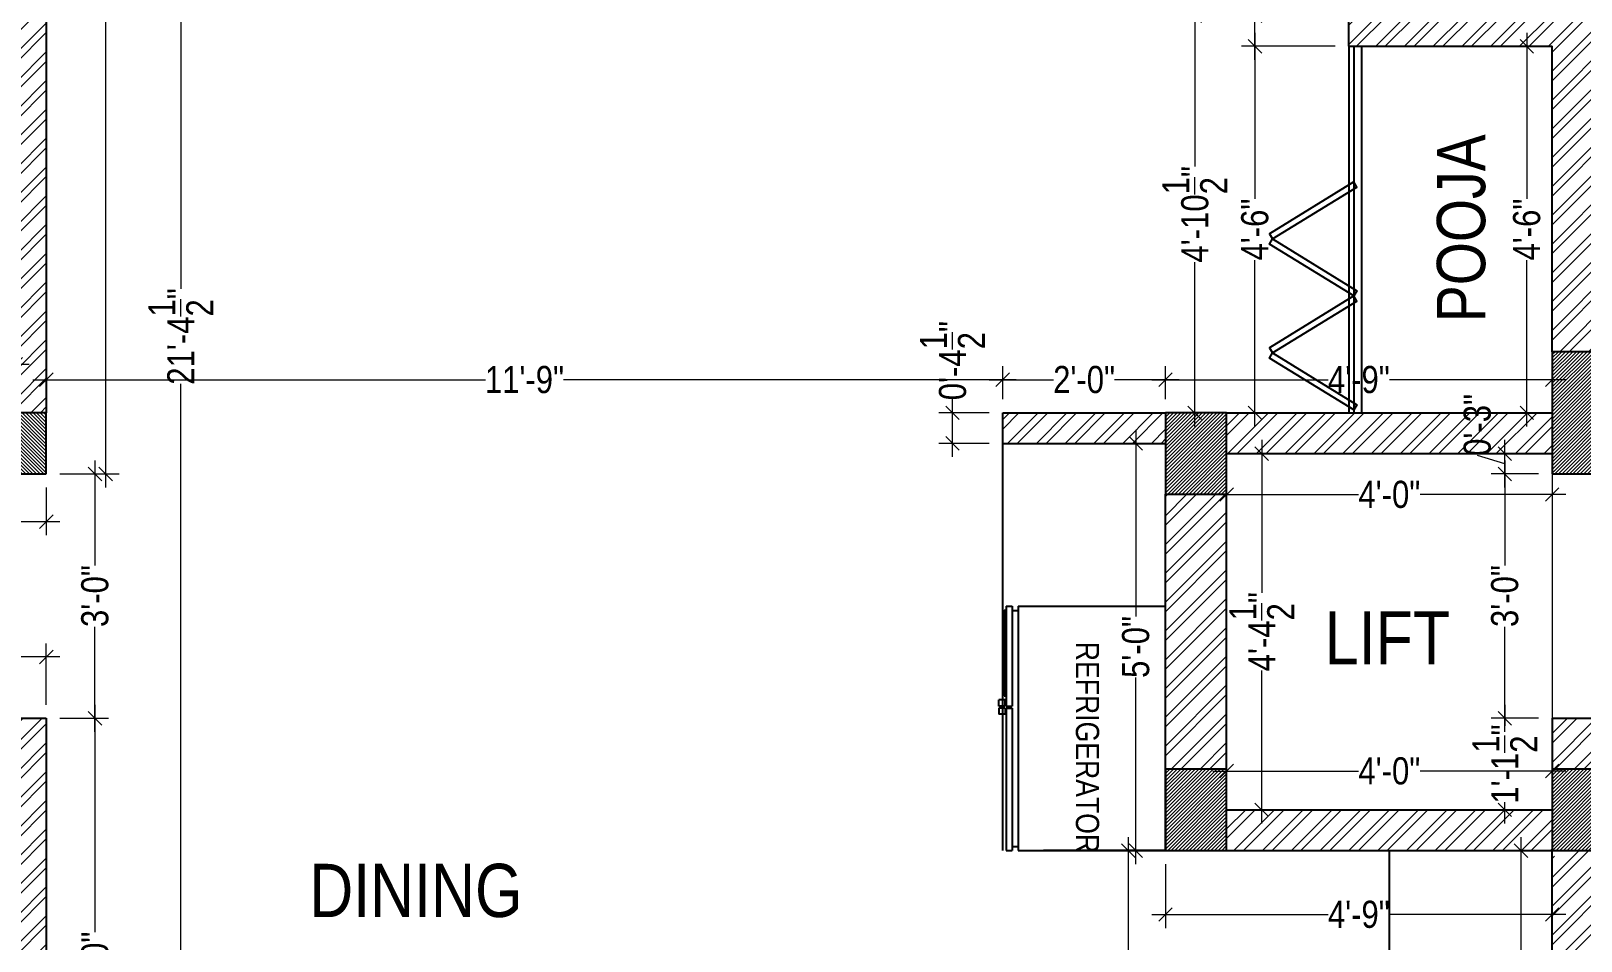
# Model space of a CAD drawing. Header units: millimetres. Extents: x 3067 to 3748, y 1385 to 1863.
# Drawn here: x 3402.3 to 3630.8, y 1561.7 to 1695.8 of the extents above; entities that cross this region are included whole.
import ezdxf

# ---------------------------------------------------------------- set-up
doc = ezdxf.new("R2010")
doc.units = ezdxf.units.MM
for name, color, linetype, lineweight in [('COLUMNS', 3, 'Continuous', 25), ('dimensions', 251, 'Continuous', 13), ('HATCH', 8, 'Continuous', 5), ('P-Furniture', 42, 'Continuous', 0), ('TEXT', 38, 'Continuous', 15), ('WALLS', 7, 'Continuous', 25)]:
    doc.layers.add(name, color=color, linetype=linetype, lineweight=lineweight)
doc.layers.add('doors', color=251, linetype='Continuous')
doc.layers.add('FURNITURE', color=124, linetype='Continuous')
doc.styles.add('Swiss-LT', font='swissc.ttf')
doc.dimstyles.new('INNER', dxfattribs={"dimtxt": 4, "dimasz": 2, "dimexe": 2, "dimexo": 2, "dimgap": 0, "dimtad": 0, "dimzin": 1, "dimdsep": 46, "dimlunit": 4, "dimtxsty": 'Swiss-LT', "dimblk": 'OBLIQUE', "dimcen": 0.125, "dimdle": 2, "dimclrd": 256, "dimclre": 256, "dimclrt": 7, "dimadec": 0, "dimazin": 0, "dimtfac": 1, "dimtofl": 0, "dimtmove": 0, "dimatfit": 3, "dimfxl": 12, "dimfxlon": 1, "dimtolj": 1, "dimtzin": 0, "dimlwd": -1, "dimlwe": -1, "dimarcsym": 0})
pattern_1 = [(45, (-325034.08293, 115213.30426), (-0.26516504294, 0.26516504294), [])]

# ---------------------------------------------------------------- blocks, each defined once
blk = doc.blocks.new('_Oblique')
at = {"color": 0, "linetype": 'ByBlock', "lineweight": -2}
blk.add_line((-0.5, -0.5), (0.5, 0.5), dxfattribs=at)
blk = doc.blocks.new('*D165')
at = {"layer": 'Defpoints', "color": 0, "ltscale": 20, "transparency": 16777216}
for p in [(3578.57, 1633.52), (3626.57, 1633.52), (3578.57, 1627.48)]:
    blk.add_point(p, dxfattribs=at)
at = {"layer": 'dimensions', "ltscale": 20, "transparency": 16777216}
for p, q in [((3578.57, 1631.52), (3578.57, 1625.48)), ((3626.57, 1631.52), (3626.57, 1625.48)), ((3576.57, 1627.48), (3598.04, 1627.48)), ((3628.57, 1627.48), (3607.11, 1627.48))]:
    blk.add_line(p, q, dxfattribs=at)
at = {"layer": 'dimensions', "ltscale": 20, "transparency": 16777216, "xscale": 2, "yscale": 2, "zscale": 2, "rotation": 180}
blk.add_blockref('_Oblique', (3578.57, 1627.48), dxfattribs=at)
at = {"layer": 'dimensions', "ltscale": 20, "transparency": 16777216, "xscale": 2, "yscale": 2, "zscale": 2}
blk.add_blockref('_Oblique', (3626.57, 1627.48), dxfattribs=at)
at = {"layer": 'dimensions', "color": 7, "ltscale": 20, "transparency": 16777216, "insert": (3602.57, 1627.48), "char_height": 4, "attachment_point": 5, "style": 'Swiss-LT'}
blk.add_mtext('\\A1;4\'-0"', dxfattribs=at)
blk = doc.blocks.new('*D166')
at = {"layer": 'Defpoints', "color": 0, "ltscale": 20, "transparency": 16777216}
for p in [(3581.8, 1633.52), (3578.57, 1581.02), (3583.76, 1581.02)]:
    blk.add_point(p, dxfattribs=at)
at = {"layer": 'dimensions', "ltscale": 20, "transparency": 16777216}
for p, q in [((3583.76, 1635.52), (3583.76, 1613)), ((3583.76, 1633.52), (3585.76, 1633.52)), ((3583.76, 1579.02), (3583.76, 1601.55)), ((3580.57, 1581.02), (3585.76, 1581.02))]:
    blk.add_line(p, q, dxfattribs=at)
at = {"layer": 'dimensions', "ltscale": 20, "transparency": 16777216, "xscale": 2, "yscale": 2, "zscale": 2}
for p, rotation in [((3583.76, 1633.52), 90), ((3583.76, 1581.02), 270)]:
    blk.add_blockref('_Oblique', p, dxfattribs=dict(at, rotation=rotation))
at = {"layer": 'dimensions', "color": 7, "ltscale": 20, "transparency": 16777216, "insert": (3583.76, 1607.27), "char_height": 4, "attachment_point": 5, "rotation": 90, "style": 'Swiss-LT'}
blk.add_mtext('\\A1;4\'-4{\\H1x;\\S1/2;}"', dxfattribs=at)
blk = doc.blocks.new('*D167')
at = {"layer": 'Defpoints', "color": 0, "ltscale": 20, "transparency": 16777216}
for p in [(3578.57, 1586.74), (3578.57, 1581.02), (3626.57, 1581.02)]:
    blk.add_point(p, dxfattribs=at)
at = {"layer": 'dimensions', "ltscale": 20, "transparency": 16777216}
for p, q in [((3578.57, 1583.02), (3578.57, 1588.74)), ((3626.57, 1583.02), (3626.57, 1588.74)), ((3576.57, 1586.74), (3598.04, 1586.74)), ((3628.57, 1586.74), (3607.11, 1586.74))]:
    blk.add_line(p, q, dxfattribs=at)
at = {"layer": 'dimensions', "ltscale": 20, "transparency": 16777216, "xscale": 2, "yscale": 2, "zscale": 2, "rotation": 180}
blk.add_blockref('_Oblique', (3578.57, 1586.74), dxfattribs=at)
at = {"layer": 'dimensions', "ltscale": 20, "transparency": 16777216, "xscale": 2, "yscale": 2, "zscale": 2}
blk.add_blockref('_Oblique', (3626.57, 1586.74), dxfattribs=at)
at = {"layer": 'dimensions', "color": 7, "ltscale": 20, "transparency": 16777216, "insert": (3602.57, 1586.74), "char_height": 4, "attachment_point": 5, "style": 'Swiss-LT'}
blk.add_mtext('\\A1;4\'-0"', dxfattribs=at)
blk = doc.blocks.new('*D168')
at = {"layer": 'Defpoints', "color": 0, "ltscale": 20, "transparency": 16777216}
for p in [(3619.59, 1594.52), (3626.57, 1594.52), (3620.82, 1581.02)]:
    blk.add_point(p, dxfattribs=at)
at = {"layer": 'dimensions', "ltscale": 20, "transparency": 16777216}
for p, q in [((3619.59, 1596.52), (3619.59, 1593.38)), ((3624.57, 1594.52), (3617.59, 1594.52)), ((3619.59, 1579.02), (3619.59, 1582.17)), ((3619.59, 1581.02), (3617.59, 1581.02))]:
    blk.add_line(p, q, dxfattribs=at)
at = {"layer": 'dimensions', "ltscale": 20, "transparency": 16777216, "xscale": 2, "yscale": 2, "zscale": 2}
for p, rotation in [((3619.59, 1594.52), 90), ((3619.59, 1581.02), 270)]:
    blk.add_blockref('_Oblique', p, dxfattribs=dict(at, rotation=rotation))
at = {"layer": 'dimensions', "color": 7, "ltscale": 20, "transparency": 16777216, "insert": (3619.59, 1587.77), "char_height": 4, "attachment_point": 5, "rotation": 90, "style": 'Swiss-LT'}
blk.add_mtext('\\A1;1\'-1{\\H1x;\\S1/2;}"', dxfattribs=at)
blk = doc.blocks.new('*D169')
at = {"layer": 'Defpoints', "color": 0, "ltscale": 20, "transparency": 16777216}
for p in [(3619.59, 1630.52), (3626.57, 1630.52), (3626.57, 1594.52)]:
    blk.add_point(p, dxfattribs=at)
at = {"layer": 'dimensions', "ltscale": 20, "transparency": 16777216}
for p, q in [((3619.59, 1632.52), (3619.59, 1617.04)), ((3624.57, 1630.52), (3617.59, 1630.52)), ((3619.59, 1592.52), (3619.59, 1608.01)), ((3624.57, 1594.52), (3617.59, 1594.52))]:
    blk.add_line(p, q, dxfattribs=at)
at = {"layer": 'dimensions', "ltscale": 20, "transparency": 16777216, "xscale": 2, "yscale": 2, "zscale": 2}
for p, rotation in [((3619.59, 1630.52), 90), ((3619.59, 1594.52), 270)]:
    blk.add_blockref('_Oblique', p, dxfattribs=dict(at, rotation=rotation))
at = {"layer": 'dimensions', "color": 7, "ltscale": 20, "transparency": 16777216, "insert": (3619.59, 1612.52), "char_height": 4, "attachment_point": 5, "rotation": 90, "style": 'Swiss-LT'}
blk.add_mtext('\\A1;3\'-0"', dxfattribs=at)
blk = doc.blocks.new('*D170')
at = {"layer": 'Defpoints', "color": 0, "ltscale": 20, "transparency": 16777216}
for p in [(3619.59, 1633.52), (3626.57, 1633.52), (3626.57, 1630.52)]:
    blk.add_point(p, dxfattribs=at)
at = {"layer": 'dimensions', "ltscale": 20, "transparency": 16777216}
for p, q in [((3619.59, 1628.52), (3619.59, 1635.52)), ((3619.59, 1632.02), (3615.54, 1633.24)), ((3624.57, 1633.52), (3617.59, 1633.52)), ((3624.57, 1630.52), (3617.59, 1630.52))]:
    blk.add_line(p, q, dxfattribs=at)
at = {"layer": 'dimensions', "ltscale": 20, "transparency": 16777216, "xscale": 2, "yscale": 2, "zscale": 2}
for p, rotation in [((3619.59, 1633.52), 90), ((3619.59, 1630.52), 270)]:
    blk.add_blockref('_Oblique', p, dxfattribs=dict(at, rotation=rotation))
at = {"layer": 'dimensions', "color": 7, "ltscale": 20, "transparency": 16777216, "insert": (3615.54, 1637.74), "char_height": 4, "attachment_point": 5, "rotation": 90, "style": 'Swiss-LT'}
blk.add_mtext('\\A1;0\'-3"', dxfattribs=at)
blk = doc.blocks.new('*D172')
at = {"layer": 'Defpoints', "color": 0, "ltscale": 20, "transparency": 16777216}
for p in [(3626.57, 1693.52), (3622.83, 1639.52), (3626.57, 1639.52)]:
    blk.add_point(p, dxfattribs=at)
at = {"layer": 'dimensions', "ltscale": 20, "transparency": 16777216}
for p, q in [((3622.83, 1695.52), (3622.83, 1671.06)), ((3624.57, 1693.52), (3620.83, 1693.52)), ((3622.83, 1637.52), (3622.83, 1661.99)), ((3624.57, 1639.52), (3620.83, 1639.52))]:
    blk.add_line(p, q, dxfattribs=at)
at = {"layer": 'dimensions', "ltscale": 20, "transparency": 16777216, "xscale": 2, "yscale": 2, "zscale": 2}
for p, rotation in [((3622.83, 1693.52), 90), ((3622.83, 1639.52), 270)]:
    blk.add_blockref('_Oblique', p, dxfattribs=dict(at, rotation=rotation))
at = {"layer": 'dimensions', "color": 7, "ltscale": 20, "transparency": 16777216, "insert": (3622.83, 1666.52), "char_height": 4, "attachment_point": 5, "rotation": 90, "style": 'Swiss-LT'}
blk.add_mtext('\\A1;4\'-6"', dxfattribs=at)
blk = doc.blocks.new('*D173')
at = {"layer": 'Defpoints', "color": 0, "ltscale": 20, "transparency": 16777216}
for p in [(3582.75, 1698.02), (3596.57, 1698.02), (3596.57, 1693.52)]:
    blk.add_point(p, dxfattribs=at)
at = {"layer": 'dimensions', "ltscale": 20, "transparency": 16777216}
for p, q in [((3582.75, 1698.02), (3582.75, 1700.02)), ((3594.57, 1698.02), (3580.75, 1698.02)), ((3582.75, 1691.52), (3582.75, 1698.02)), ((3594.57, 1693.52), (3580.75, 1693.52))]:
    blk.add_line(p, q, dxfattribs=at)
at = {"layer": 'dimensions', "ltscale": 20, "transparency": 16777216, "xscale": 2, "yscale": 2, "zscale": 2}
for p, rotation in [((3582.75, 1698.02), 90), ((3582.75, 1693.52), 270)]:
    blk.add_blockref('_Oblique', p, dxfattribs=dict(at, rotation=rotation))
at = {"layer": 'dimensions', "color": 7, "ltscale": 20, "transparency": 16777216, "insert": (3582.75, 1705.71), "char_height": 4, "attachment_point": 5, "rotation": 90, "style": 'Swiss-LT'}
blk.add_mtext('\\A1;0\'-4{\\H1x;\\S1/2;}"', dxfattribs=at)
blk = doc.blocks.new('*D174')
at = {"layer": 'Defpoints', "color": 0, "ltscale": 20, "transparency": 16777216}
for p in [(3596.57, 1693.52), (3582.75, 1639.52), (3590.27, 1639.52)]:
    blk.add_point(p, dxfattribs=at)
at = {"layer": 'dimensions', "ltscale": 20, "transparency": 16777216}
for p, q in [((3582.75, 1695.52), (3582.75, 1671.06)), ((3594.57, 1693.52), (3580.75, 1693.52)), ((3582.75, 1637.52), (3582.75, 1661.99)), ((3588.27, 1639.52), (3580.75, 1639.52))]:
    blk.add_line(p, q, dxfattribs=at)
at = {"layer": 'dimensions', "ltscale": 20, "transparency": 16777216, "xscale": 2, "yscale": 2, "zscale": 2}
for p, rotation in [((3582.75, 1693.52), 90), ((3582.75, 1639.52), 270)]:
    blk.add_blockref('_Oblique', p, dxfattribs=dict(at, rotation=rotation))
at = {"layer": 'dimensions', "color": 7, "ltscale": 20, "transparency": 16777216, "insert": (3582.75, 1666.52), "char_height": 4, "attachment_point": 5, "rotation": 90, "style": 'Swiss-LT'}
blk.add_mtext('\\A1;4\'-6"', dxfattribs=at)
blk = doc.blocks.new('*D181')
at = {"layer": 'Defpoints', "color": 0, "ltscale": 20, "transparency": 16777216}
for p in [(3404.57, 1779.02), (3413.34, 1779.02), (3404.57, 1630.52)]:
    blk.add_point(p, dxfattribs=at)
at = {"layer": 'dimensions', "ltscale": 20, "transparency": 16777216}
for p, q in [((3413.34, 1781.02), (3413.34, 1711.71)), ((3406.57, 1779.02), (3415.34, 1779.02)), ((3413.34, 1628.52), (3413.34, 1697.84)), ((3406.57, 1630.52), (3415.34, 1630.52))]:
    blk.add_line(p, q, dxfattribs=at)
at = {"layer": 'dimensions', "ltscale": 20, "transparency": 16777216, "xscale": 2, "yscale": 2, "zscale": 2}
for p, rotation in [((3413.34, 1779.02), 90), ((3413.34, 1630.52), 270)]:
    blk.add_blockref('_Oblique', p, dxfattribs=dict(at, rotation=rotation))
at = {"layer": 'dimensions', "color": 7, "ltscale": 20, "transparency": 16777216, "insert": (3413.34, 1704.77), "char_height": 4, "attachment_point": 5, "rotation": 90, "style": 'Swiss-LT'}
blk.add_mtext('\\A1;12\'-4{\\H1x;\\S1/2;}"', dxfattribs=at)
blk = doc.blocks.new('*D182')
at = {"layer": 'Defpoints', "color": 0, "ltscale": 20, "transparency": 16777216}
for p in [(3382.17, 1630.52), (3404.57, 1630.52), (3382.17, 1623.47)]:
    blk.add_point(p, dxfattribs=at)
at = {"layer": 'dimensions', "ltscale": 20, "transparency": 16777216}
for p, q in [((3382.17, 1628.52), (3382.17, 1621.47)), ((3404.57, 1628.52), (3404.57, 1621.47)), ((3380.17, 1623.47), (3386.44, 1623.47)), ((3406.57, 1623.47), (3400.31, 1623.47))]:
    blk.add_line(p, q, dxfattribs=at)
at = {"layer": 'dimensions', "ltscale": 20, "transparency": 16777216, "xscale": 2, "yscale": 2, "zscale": 2, "rotation": 180}
blk.add_blockref('_Oblique', (3382.17, 1623.47), dxfattribs=at)
at = {"layer": 'dimensions', "ltscale": 20, "transparency": 16777216, "xscale": 2, "yscale": 2, "zscale": 2}
blk.add_blockref('_Oblique', (3404.57, 1623.47), dxfattribs=at)
at = {"layer": 'dimensions', "color": 7, "ltscale": 20, "transparency": 16777216, "insert": (3393.37, 1623.47), "char_height": 4, "attachment_point": 5, "style": 'Swiss-LT'}
blk.add_mtext('\\A1;1\'-10{\\H1x;\\S1/2;}"', dxfattribs=at)
blk = doc.blocks.new('*D186')
at = {"layer": 'Defpoints', "color": 0, "ltscale": 20, "transparency": 16777216}
for p in [(3404.57, 1603.55), (3322.07, 1594.52), (3404.57, 1594.52)]:
    blk.add_point(p, dxfattribs=at)
at = {"layer": 'dimensions', "ltscale": 20, "transparency": 16777216}
for p, q in [((3322.07, 1596.52), (3322.07, 1605.55)), ((3404.57, 1596.52), (3404.57, 1605.55)), ((3320.07, 1603.55), (3356.31, 1603.55)), ((3406.57, 1603.55), (3370.33, 1603.55))]:
    blk.add_line(p, q, dxfattribs=at)
at = {"layer": 'dimensions', "ltscale": 20, "transparency": 16777216, "xscale": 2, "yscale": 2, "zscale": 2, "rotation": 180}
blk.add_blockref('_Oblique', (3322.07, 1603.55), dxfattribs=at)
at = {"layer": 'dimensions', "ltscale": 20, "transparency": 16777216, "xscale": 2, "yscale": 2, "zscale": 2}
blk.add_blockref('_Oblique', (3404.57, 1603.55), dxfattribs=at)
at = {"layer": 'dimensions', "color": 7, "ltscale": 20, "transparency": 16777216, "insert": (3363.32, 1603.55), "char_height": 4, "attachment_point": 5, "style": 'Swiss-LT'}
blk.add_mtext('\\A1;6\'-10{\\H1x;\\S1/2;}"', dxfattribs=at)
blk = doc.blocks.new('*D189')
at = {"layer": 'Defpoints', "color": 0, "ltscale": 20, "transparency": 16777216}
for p in [(3404.57, 1594.52), (3404.57, 1522.52), (3411.75, 1522.52)]:
    blk.add_point(p, dxfattribs=at)
at = {"layer": 'dimensions', "ltscale": 20, "transparency": 16777216}
for p, q in [((3411.75, 1596.52), (3411.75, 1563.02)), ((3406.57, 1594.52), (3413.75, 1594.52)), ((3411.75, 1520.52), (3411.75, 1554.03)), ((3406.57, 1522.52), (3413.75, 1522.52))]:
    blk.add_line(p, q, dxfattribs=at)
at = {"layer": 'dimensions', "ltscale": 20, "transparency": 16777216, "xscale": 2, "yscale": 2, "zscale": 2}
for p, rotation in [((3411.75, 1594.52), 90), ((3411.75, 1522.52), 270)]:
    blk.add_blockref('_Oblique', p, dxfattribs=dict(at, rotation=rotation))
at = {"layer": 'dimensions', "color": 7, "ltscale": 20, "transparency": 16777216, "insert": (3411.75, 1558.52), "char_height": 4, "attachment_point": 5, "rotation": 90, "style": 'Swiss-LT'}
blk.add_mtext('\\A1;6\'-0"', dxfattribs=at)
blk = doc.blocks.new('*D190')
at = {"layer": 'Defpoints', "color": 0, "ltscale": 20, "transparency": 16777216}
for p in [(3404.57, 1630.52), (3411.75, 1630.52), (3404.57, 1594.52)]:
    blk.add_point(p, dxfattribs=at)
at = {"layer": 'dimensions', "ltscale": 20, "transparency": 16777216}
for p, q in [((3411.75, 1632.52), (3411.75, 1617.04)), ((3406.57, 1630.52), (3413.75, 1630.52)), ((3411.75, 1592.52), (3411.75, 1608.01)), ((3406.57, 1594.52), (3413.75, 1594.52))]:
    blk.add_line(p, q, dxfattribs=at)
at = {"layer": 'dimensions', "ltscale": 20, "transparency": 16777216, "xscale": 2, "yscale": 2, "zscale": 2}
for p, rotation in [((3411.75, 1630.52), 90), ((3411.75, 1594.52), 270)]:
    blk.add_blockref('_Oblique', p, dxfattribs=dict(at, rotation=rotation))
at = {"layer": 'dimensions', "color": 7, "ltscale": 20, "transparency": 16777216, "insert": (3411.75, 1612.52), "char_height": 4, "attachment_point": 5, "rotation": 90, "style": 'Swiss-LT'}
blk.add_mtext('\\A1;3\'-0"', dxfattribs=at)
blk = doc.blocks.new('*D239')
at = {"layer": 'Defpoints', "color": 0, "ltscale": 20, "transparency": 16777216}
for p in [(3386.57, 1646.66), (3386.57, 1639.52), (3400.07, 1639.52)]:
    blk.add_point(p, dxfattribs=at)
at = {"layer": 'dimensions', "ltscale": 20, "transparency": 16777216}
for p, q in [((3386.57, 1641.52), (3386.57, 1648.66)), ((3400.07, 1641.52), (3400.07, 1648.66)), ((3384.57, 1646.66), (3387.71, 1646.66)), ((3402.07, 1646.66), (3398.93, 1646.66))]:
    blk.add_line(p, q, dxfattribs=at)
at = {"layer": 'dimensions', "ltscale": 20, "transparency": 16777216, "xscale": 2, "yscale": 2, "zscale": 2, "rotation": 180}
blk.add_blockref('_Oblique', (3386.57, 1646.66), dxfattribs=at)
at = {"layer": 'dimensions', "ltscale": 20, "transparency": 16777216, "xscale": 2, "yscale": 2, "zscale": 2}
blk.add_blockref('_Oblique', (3400.07, 1646.66), dxfattribs=at)
at = {"layer": 'dimensions', "color": 7, "ltscale": 20, "transparency": 16777216, "insert": (3393.32, 1646.66), "char_height": 4, "attachment_point": 5, "style": 'Swiss-LT'}
blk.add_mtext('\\A1;1\'-1{\\H1x;\\S1/2;}"', dxfattribs=at)
blk = doc.blocks.new('*D256')
at = {"layer": 'Defpoints', "color": 0, "ltscale": 20, "transparency": 16777216}
for p in [(3409.07, 1779.02), (3424.41, 1779.02), (3414.91, 1522.52)]:
    blk.add_point(p, dxfattribs=at)
at = {"layer": 'dimensions', "ltscale": 20, "transparency": 16777216}
for p, q in [((3424.41, 1781.02), (3424.41, 1657.78)), ((3412.41, 1779.02), (3426.41, 1779.02)), ((3424.41, 1520.52), (3424.41, 1643.77)), ((3416.91, 1522.52), (3426.41, 1522.52))]:
    blk.add_line(p, q, dxfattribs=at)
at = {"layer": 'dimensions', "ltscale": 20, "transparency": 16777216, "xscale": 2, "yscale": 2, "zscale": 2}
for p, rotation in [((3424.41, 1779.02), 90), ((3424.41, 1522.52), 270)]:
    blk.add_blockref('_Oblique', p, dxfattribs=dict(at, rotation=rotation))
at = {"layer": 'dimensions', "color": 7, "ltscale": 20, "transparency": 16777216, "insert": (3424.41, 1650.77), "char_height": 4, "attachment_point": 5, "rotation": 90, "style": 'Swiss-LT'}
blk.add_mtext('\\A1;21\'-4{\\H1x;\\S1/2;}"', dxfattribs=at)
blk = doc.blocks.new('*D257')
at = {"layer": 'Defpoints', "color": 0, "ltscale": 20, "transparency": 16777216}
for p in [(3545.57, 1644.4), (3545.57, 1639.52), (3569.57, 1639.52)]:
    blk.add_point(p, dxfattribs=at)
at = {"layer": 'dimensions', "ltscale": 20, "transparency": 16777216}
for p, q in [((3545.57, 1641.52), (3545.57, 1646.4)), ((3569.57, 1641.52), (3569.57, 1646.4)), ((3543.57, 1644.4), (3553.08, 1644.4)), ((3571.57, 1644.4), (3562.07, 1644.4))]:
    blk.add_line(p, q, dxfattribs=at)
at = {"layer": 'dimensions', "ltscale": 20, "transparency": 16777216, "xscale": 2, "yscale": 2, "zscale": 2, "rotation": 180}
blk.add_blockref('_Oblique', (3545.57, 1644.4), dxfattribs=at)
at = {"layer": 'dimensions', "ltscale": 20, "transparency": 16777216, "xscale": 2, "yscale": 2, "zscale": 2}
blk.add_blockref('_Oblique', (3569.57, 1644.4), dxfattribs=at)
at = {"layer": 'dimensions', "color": 7, "ltscale": 20, "transparency": 16777216, "insert": (3557.57, 1644.4), "char_height": 4, "attachment_point": 5, "style": 'Swiss-LT'}
blk.add_mtext('\\A1;2\'-0"', dxfattribs=at)
blk = doc.blocks.new('*D258')
at = {"layer": 'Defpoints', "color": 0, "ltscale": 20, "transparency": 16777216}
for p in [(3626.57, 1644.4), (3569.57, 1639.52), (3626.57, 1639.52)]:
    blk.add_point(p, dxfattribs=at)
at = {"layer": 'dimensions', "ltscale": 20, "transparency": 16777216}
for p, q in [((3569.57, 1641.52), (3569.57, 1646.4)), ((3626.57, 1641.52), (3626.57, 1646.4)), ((3567.57, 1644.4), (3593.54, 1644.4)), ((3628.57, 1644.4), (3602.61, 1644.4))]:
    blk.add_line(p, q, dxfattribs=at)
at = {"layer": 'dimensions', "ltscale": 20, "transparency": 16777216, "xscale": 2, "yscale": 2, "zscale": 2, "rotation": 180}
blk.add_blockref('_Oblique', (3569.57, 1644.4), dxfattribs=at)
at = {"layer": 'dimensions', "ltscale": 20, "transparency": 16777216, "xscale": 2, "yscale": 2, "zscale": 2}
blk.add_blockref('_Oblique', (3626.57, 1644.4), dxfattribs=at)
at = {"layer": 'dimensions', "color": 7, "ltscale": 20, "transparency": 16777216, "insert": (3598.07, 1644.4), "char_height": 4, "attachment_point": 5, "style": 'Swiss-LT'}
blk.add_mtext('\\A1;4\'-9"', dxfattribs=at)
blk = doc.blocks.new('*D259')
at = {"layer": 'Defpoints', "color": 0, "ltscale": 20, "transparency": 16777216}
for p in [(3404.57, 1644.4), (3545.57, 1639.52), (3404.57, 1635.02)]:
    blk.add_point(p, dxfattribs=at)
at = {"layer": 'dimensions', "ltscale": 20, "transparency": 16777216}
for p, q in [((3404.57, 1637.02), (3404.57, 1646.4)), ((3545.57, 1641.52), (3545.57, 1646.4)), ((3402.57, 1644.4), (3469.33, 1644.4)), ((3547.57, 1644.4), (3480.82, 1644.4))]:
    blk.add_line(p, q, dxfattribs=at)
at = {"layer": 'dimensions', "ltscale": 20, "transparency": 16777216, "xscale": 2, "yscale": 2, "zscale": 2, "rotation": 180}
blk.add_blockref('_Oblique', (3404.57, 1644.4), dxfattribs=at)
at = {"layer": 'dimensions', "ltscale": 20, "transparency": 16777216, "xscale": 2, "yscale": 2, "zscale": 2}
blk.add_blockref('_Oblique', (3545.57, 1644.4), dxfattribs=at)
at = {"layer": 'dimensions', "color": 7, "ltscale": 20, "transparency": 16777216, "insert": (3475.07, 1644.4), "char_height": 4, "attachment_point": 5, "style": 'Swiss-LT'}
blk.add_mtext('\\A1;11\'-9"', dxfattribs=at)
blk = doc.blocks.new('*D261')
at = {"layer": 'Defpoints', "color": 0, "ltscale": 20, "transparency": 16777216}
for p in [(3621.97, 1575.02), (3626.57, 1575.02), (3626.57, 1479.02)]:
    blk.add_point(p, dxfattribs=at)
at = {"layer": 'dimensions', "ltscale": 20, "transparency": 16777216}
for p, q in [((3621.97, 1577.02), (3621.97, 1531.52)), ((3624.57, 1575.02), (3619.97, 1575.02)), ((3621.97, 1477.02), (3621.97, 1522.53)), ((3624.57, 1479.02), (3619.97, 1479.02))]:
    blk.add_line(p, q, dxfattribs=at)
at = {"layer": 'dimensions', "ltscale": 20, "transparency": 16777216, "xscale": 2, "yscale": 2, "zscale": 2}
for p, rotation in [((3621.97, 1575.02), 90), ((3621.97, 1479.02), 270)]:
    blk.add_blockref('_Oblique', p, dxfattribs=dict(at, rotation=rotation))
at = {"layer": 'dimensions', "color": 7, "ltscale": 20, "transparency": 16777216, "insert": (3621.97, 1527.02), "char_height": 4, "attachment_point": 5, "rotation": 90, "style": 'Swiss-LT'}
blk.add_mtext('\\A1;8\'-0"', dxfattribs=at)
blk = doc.blocks.new('*D262')
at = {"layer": 'Defpoints', "color": 0, "ltscale": 20, "transparency": 16777216}
for p in [(3569.57, 1575.02), (3626.57, 1570.36), (3569.57, 1565.61)]:
    blk.add_point(p, dxfattribs=at)
at = {"layer": 'dimensions', "ltscale": 20, "transparency": 16777216}
for p, q in [((3569.57, 1573.02), (3569.57, 1563.61)), ((3626.57, 1568.36), (3626.57, 1563.61)), ((3567.57, 1565.61), (3593.54, 1565.61)), ((3628.57, 1565.61), (3602.61, 1565.61))]:
    blk.add_line(p, q, dxfattribs=at)
at = {"layer": 'dimensions', "ltscale": 20, "transparency": 16777216, "xscale": 2, "yscale": 2, "zscale": 2, "rotation": 180}
blk.add_blockref('_Oblique', (3569.57, 1565.61), dxfattribs=at)
at = {"layer": 'dimensions', "ltscale": 20, "transparency": 16777216, "xscale": 2, "yscale": 2, "zscale": 2}
blk.add_blockref('_Oblique', (3626.57, 1565.61), dxfattribs=at)
at = {"layer": 'dimensions', "color": 7, "ltscale": 20, "transparency": 16777216, "insert": (3598.07, 1565.61), "char_height": 4, "attachment_point": 5, "style": 'Swiss-LT'}
blk.add_mtext('\\A1;4\'-9"', dxfattribs=at)
blk = doc.blocks.new('*D264')
at = {"layer": 'Defpoints', "color": 0, "ltscale": 20, "transparency": 16777216}
for p in [(3573.88, 1698.02), (3596.57, 1698.02), (3593.79, 1639.52)]:
    blk.add_point(p, dxfattribs=at)
at = {"layer": 'dimensions', "ltscale": 20, "transparency": 16777216}
for p, q in [((3573.88, 1700.02), (3573.88, 1675.83)), ((3585.88, 1698.02), (3571.88, 1698.02)), ((3573.88, 1637.52), (3573.88, 1661.72)), ((3585.88, 1639.52), (3571.88, 1639.52))]:
    blk.add_line(p, q, dxfattribs=at)
at = {"layer": 'dimensions', "ltscale": 20, "transparency": 16777216, "xscale": 2, "yscale": 2, "zscale": 2}
for p, rotation in [((3573.88, 1698.02), 90), ((3573.88, 1639.52), 270)]:
    blk.add_blockref('_Oblique', p, dxfattribs=dict(at, rotation=rotation))
at = {"layer": 'dimensions', "color": 7, "ltscale": 20, "transparency": 16777216, "insert": (3573.88, 1668.77), "char_height": 4, "attachment_point": 5, "rotation": 90, "style": 'Swiss-LT'}
blk.add_mtext('\\A1;4\'-10{\\H1x;\\S1/2;}"', dxfattribs=at)
blk = doc.blocks.new('*D268')
at = {"layer": 'Defpoints', "color": 0, "ltscale": 20, "transparency": 16777216}
for p in [(3565.19, 1635.02), (3565.19, 1635.02), (3569.57, 1575.02)]:
    blk.add_point(p, dxfattribs=at)
at = {"layer": 'dimensions', "ltscale": 20, "transparency": 16777216}
for p, q in [((3565.19, 1637.02), (3565.19, 1609.53)), ((3565.19, 1635.02), (3567.19, 1635.02)), ((3565.19, 1573.02), (3565.19, 1600.52)), ((3567.57, 1575.02), (3563.19, 1575.02))]:
    blk.add_line(p, q, dxfattribs=at)
at = {"layer": 'dimensions', "ltscale": 20, "transparency": 16777216, "xscale": 2, "yscale": 2, "zscale": 2}
for p, rotation in [((3565.19, 1635.02), 90), ((3565.19, 1575.02), 270)]:
    blk.add_blockref('_Oblique', p, dxfattribs=dict(at, rotation=rotation))
at = {"layer": 'dimensions', "color": 7, "ltscale": 20, "transparency": 16777216, "insert": (3565.19, 1605.02), "char_height": 4, "attachment_point": 5, "rotation": 90, "style": 'Swiss-LT'}
blk.add_mtext('\\A1;5\'-0"', dxfattribs=at)
blk = doc.blocks.new('*D269')
at = {"layer": 'Defpoints', "color": 0, "ltscale": 20, "transparency": 16777216}
for p in [(3538.17, 1639.52), (3545.57, 1639.52), (3545.57, 1635.02)]:
    blk.add_point(p, dxfattribs=at)
at = {"layer": 'dimensions', "ltscale": 20, "transparency": 16777216}
for p, q in [((3538.17, 1639.52), (3538.17, 1641.52)), ((3543.57, 1639.52), (3536.17, 1639.52)), ((3538.17, 1633.02), (3538.17, 1639.52)), ((3543.57, 1635.02), (3536.17, 1635.02))]:
    blk.add_line(p, q, dxfattribs=at)
at = {"layer": 'dimensions', "ltscale": 20, "transparency": 16777216, "xscale": 2, "yscale": 2, "zscale": 2}
for p, rotation in [((3538.17, 1639.52), 90), ((3538.17, 1635.02), 270)]:
    blk.add_blockref('_Oblique', p, dxfattribs=dict(at, rotation=rotation))
at = {"layer": 'dimensions', "color": 7, "ltscale": 20, "transparency": 16777216, "insert": (3538.17, 1647.21), "char_height": 4, "attachment_point": 5, "rotation": 90, "style": 'Swiss-LT'}
blk.add_mtext('\\A1;0\'-4{\\H1x;\\S1/2;}"', dxfattribs=at)
blk = doc.blocks.new('*D270')
at = {"layer": 'Defpoints', "color": 0, "ltscale": 20, "transparency": 16777216}
for p in [(3569.57, 1575.02), (3564.09, 1479.02), (3573.6, 1479.02)]:
    blk.add_point(p, dxfattribs=at)
at = {"layer": 'dimensions', "ltscale": 20, "transparency": 16777216}
for p, q in [((3564.09, 1577.02), (3564.09, 1531.52)), ((3567.57, 1575.02), (3562.09, 1575.02)), ((3564.09, 1477.02), (3564.09, 1522.53)), ((3571.6, 1479.02), (3562.09, 1479.02))]:
    blk.add_line(p, q, dxfattribs=at)
at = {"layer": 'dimensions', "ltscale": 20, "transparency": 16777216, "xscale": 2, "yscale": 2, "zscale": 2}
for p, rotation in [((3564.09, 1575.02), 90), ((3564.09, 1479.02), 270)]:
    blk.add_blockref('_Oblique', p, dxfattribs=dict(at, rotation=rotation))
at = {"layer": 'dimensions', "color": 7, "ltscale": 20, "transparency": 16777216, "insert": (3564.09, 1527.02), "char_height": 4, "attachment_point": 5, "rotation": 90, "style": 'Swiss-LT'}
blk.add_mtext('\\A1;8\'-0"', dxfattribs=at)
blk = doc.blocks.new('fridge')
at = {"layer": 'FURNITURE'}
for p, q in [((36, 0), (0, 0)), ((0, -21.7), (0, 0)), ((36, -21.7), (36, 0)), ((0, -21.7), (36, -21.7)), ((0, -22.6), (14.7, -22.6)), ((0, -23.5), (0, -22.6)), ((0.62, -22.6), (0.62, -21.7)), ((14.7, -23.5), (14.7, -22.6)), ((15, -22.6), (36, -22.6)), ((15, -23.5), (15, -22.6)), ((35.38, -22.6), (35.38, -21.7)), ((36, -23.5), (36, -22.6)), ((0, -23.5), (14.7, -23.5)), ((0.6, -23.81), (0.6, -23.5)), ((0.6, -23.81), (13.2, -23.81)), ((13.2, -23.81), (13.2, -23.5)), ((14.7, -23.66), (13.8, -23.66)), ((13.8, -23.66), (13.8, -24.56)), ((14.7, -24.56), (13.8, -24.56)), ((14.7, -23.66), (14.7, -24.56)), ((15, -23.5), (36, -23.5)), ((15, -23.66), (15.9, -23.66)), ((15, -23.66), (15, -24.56)), ((15, -24.56), (15.9, -24.56)), ((15.9, -23.66), (15.9, -24.56))]:
    blk.add_line(p, q, dxfattribs=at)
blk = doc.blocks.new('A$C78A82900')
at = {"layer": 'COLUMNS', "lineweight": 13, "ltscale": 20}
h = blk.add_hatch(dxfattribs=at)
h.set_pattern_fill('ANSI31', color=251, scale=3, style=0)
h.set_pattern_definition(pattern_1)
h.paths.add_polyline_path([(0, -12), (9, -12), (9, 0), (0, 0)])
at = {"layer": 'COLUMNS', "ltscale": 20}
blk.add_lwpolyline([(0, -12), (9, -12), (9, 0), (0, 0)], close=True, dxfattribs=at)
blk = doc.blocks.new('A$C38E01DC9')
at = {"layer": 'COLUMNS', "lineweight": 13, "ltscale": 20}
h = blk.add_hatch(dxfattribs=at)
h.set_pattern_fill('ANSI31', color=251, scale=3, style=0)
h.set_pattern_definition(pattern_1)
h.paths.add_polyline_path([(0, -18), (9, -18), (9, 0), (0, 0)])
at = {"layer": 'COLUMNS', "ltscale": 20}
blk.add_lwpolyline([(0, -18), (9, -18), (9, 0), (0, 0)], close=True, dxfattribs=at)

msp = doc.modelspace()

# ---------------------------------------------------------------- hatches: boundary and pattern name
at = {"layer": 'HATCH', "ltscale": 20}
h = msp.add_hatch(dxfattribs=at)
h.set_pattern_fill('ANSI32', color=256, scale=8, style=0)
h.set_pattern_definition([(45, (3385.3115, 1783.7515), (-2.12132, 2.12132), []), (45, (3386.7257, 1783.7515), (-2.12132, 2.12132), [])])
h.paths.add_polyline_path([(3386.574, 1788.024), (3382.074, 1788.024), (3382.074, 1779.024), (3386.574, 1779.024)])
h.paths.add_polyline_path([(3386.574, 1635.024), (3382.174, 1635.024), (3382.174, 1630.524), (3386.574, 1630.524)])
h.paths.add_polyline_path([(3578.574, 1627.524), (3569.574, 1627.524), (3569.574, 1587.024), (3578.574, 1587.024)])
h.paths.add_polyline_path([(3404.574, 1470.024), (3400.074, 1470.024), (3400.074, 1458.024), (3404.574, 1458.024)])
h.paths.add_polyline_path([(3147.074, 1635.024), (3143.574, 1635.024), (3143.574, 1630.524), (3147.074, 1630.524)])
h.paths.add_polyline_path([(3413.574, 1788.024), (3404.574, 1788.024), (3404.574, 1779.024), (3413.574, 1779.024)])
h.paths.add_polyline_path([(3548.574, 1788.024), (3453.574, 1788.024), (3453.574, 1779.024), (3548.574, 1779.024)])
h.paths.add_polyline_path([(3617.574, 1788.024), (3608.574, 1788.024), (3608.574, 1779.024), (3617.574, 1779.024)])
h.paths.add_polyline_path([(3635.574, 1779.024), (3626.574, 1779.024), (3626.574, 1767.024), (3635.574, 1767.024)])
h.paths.add_polyline_path([(3635.574, 1719.024), (3626.574, 1719.024), (3626.574, 1698.024), (3596.574, 1698.024), (3596.574, 1693.524), (3626.574, 1693.524), (3626.574, 1648.524), (3635.574, 1648.524)])
h.paths.add_polyline_path([(3626.574, 1639.524), (3578.574, 1639.524), (3578.574, 1633.524), (3626.574, 1633.524)])
h.paths.add_polyline_path([(3626.574, 1581.024), (3578.574, 1581.024), (3578.574, 1575.024), (3626.574, 1575.024)])
h.paths.add_polyline_path([(3635.574, 1594.524), (3626.574, 1594.524), (3626.574, 1587.024), (3635.574, 1587.024)])
h.paths.add_polyline_path([(3635.574, 1575.024), (3626.574, 1575.024), (3628.98, 1575.024), (3631.074, 1575.024), (3633.361, 1575.024)])
h.paths.add_polyline_path([(3635.574, 1574.42), (3631.074, 1575.024), (3626.574, 1574.156), (3626.574, 1479.024), (3635.574, 1479.024)])
h.paths.add_polyline_path([(3617.574, 1479.024), (3541.074, 1479.024), (3541.074, 1470.024), (3617.574, 1470.024)])
h.paths.add_polyline_path([(3493.074, 1488.024), (3488.574, 1488.024), (3488.574, 1458.024), (3493.074, 1458.024)])
h.paths.add_polyline_path([(3493.074, 1522.524), (3476.574, 1522.524), (3476.574, 1518.024), (3493.074, 1518.024)])
h.paths.add_polyline_path([(3416.574, 1522.524), (3404.574, 1522.524), (3404.574, 1594.524), (3317.574, 1594.524), (3317.574, 1572.024), (3322.074, 1572.024), (3322.074, 1590.024), (3400.074, 1590.024), (3400.074, 1542.024), (3358.074, 1542.024), (3358.074, 1537.524), (3400.074, 1537.524), (3400.074, 1479.024), (3404.574, 1479.024), (3404.574, 1518.024), (3416.574, 1518.024)])
h.paths.add_polyline_path([(3322.074, 1537.524), (3328.074, 1537.524), (3328.074, 1542.024), (3317.574, 1542.024), (3317.574, 1470.024), (3328.074, 1470.024), (3328.074, 1479.024), (3322.074, 1479.024)])
h.paths.add_polyline_path([(3386.574, 1479.024), (3358.074, 1479.024), (3358.074, 1470.024), (3386.574, 1470.024)])
h.paths.add_polyline_path([(3257.574, 1479.024), (3152.574, 1479.024), (3152.574, 1470.024), (3257.574, 1470.024)])
h.paths.add_polyline_path([(3143.574, 1588.524), (3134.574, 1588.524), (3134.574, 1479.024), (3143.574, 1479.024)])
h.paths.add_polyline_path([(3143.574, 1630.524), (3134.574, 1630.524), (3134.574, 1624.524), (3143.574, 1624.524)])
h.paths.add_polyline_path([(3268.074, 1711.524), (3263.574, 1711.524), (3263.574, 1699.524), (3187.074, 1699.524), (3187.074, 1695.024), (3268.074, 1695.024)])
h.paths.add_polyline_path([(3404.574, 1779.024), (3400.074, 1779.024), (3400.074, 1639.524), (3404.574, 1639.524)])
h.paths.add_polyline_path([(3143.574, 1699.524), (3134.574, 1699.524), (3134.574, 1684.524), (3143.574, 1684.524)])
h.paths.add_polyline_path([(3346.074, 1630.524), (3346.074, 1635.024), (3268.074, 1635.024), (3268.074, 1665.024), (3263.574, 1665.024), (3263.574, 1635.024), (3191.574, 1635.024), (3191.574, 1665.024), (3187.074, 1665.024), (3187.074, 1630.524)])
h.paths.add_polyline_path([(3322.074, 1779.024), (3322.074, 1788.024), (3239.574, 1788.024), (3239.574, 1779.024), (3263.574, 1779.024), (3263.574, 1771.524), (3268.074, 1771.524), (3268.074, 1779.024)])
h.paths.add_polyline_path([(3545.574, 1639.524), (3545.574, 1635.024), (3569.574, 1635.024), (3569.574, 1639.524)])

# ---------------------------------------------------------------- linework, layer by layer
at = {"layer": 'doors', "color": 252, "ltscale": 20}
msp.add_line((3596.574, 1693.524), (3596.574, 1639.524), dxfattribs=at)
at = {"layer": 'doors', "color": 124}
for p, q in [((3597.324, 1693.524), (3597.324, 1639.448)), ((3598.44, 1693.524), (3598.44, 1639.524))]:
    msp.add_line(p, q, dxfattribs=at)
at = {"layer": 'doors', "color": 4}
for points in [[(3597.324, 1673.531), (3584.895, 1665.908), (3585.365, 1665.135), (3597.793, 1672.758)], [(3597.324, 1656.74), (3584.895, 1664.363), (3585.365, 1665.135), (3597.793, 1657.512)], [(3597.324, 1656.74), (3584.895, 1649.117), (3585.365, 1648.344), (3597.793, 1655.967)], [(3597.324, 1639.948), (3584.895, 1647.571), (3585.365, 1648.344), (3597.793, 1640.721)]]:
    msp.add_lwpolyline(points, close=True, dxfattribs=at)
at = {"layer": 'FURNITURE'}
for p, q in [((3545.574, 1575.024), (3545.574, 1635.024)), ((3569.574, 1575.024), (3551.574, 1575.024)), ((3602.574, 1479.024), (3602.574, 1575.024))]:
    msp.add_line(p, q, dxfattribs=at)
at = {"layer": 'WALLS', "ltscale": 20}
for p, q in [((3404.574, 1779.024), (3404.574, 1639.524)), ((3596.574, 1693.524), (3596.574, 1698.024)), ((3596.574, 1693.524), (3626.574, 1693.524)), ((3626.574, 1648.524), (3626.574, 1693.524)), ((3545.574, 1635.024), (3545.574, 1639.524)), ((3545.574, 1639.524), (3569.574, 1639.524)), ((3578.574, 1639.524), (3626.574, 1639.524)), ((3545.574, 1635.024), (3569.574, 1635.024)), ((3578.574, 1633.524), (3626.574, 1633.524)), ((3569.574, 1587.024), (3569.574, 1627.524)), ((3578.574, 1587.024), (3578.574, 1627.524)), ((3317.574, 1594.524), (3404.574, 1594.524)), ((3404.574, 1594.524), (3404.574, 1522.524)), ((3626.574, 1594.524), (3626.574, 1587.024)), ((3626.574, 1594.524), (3635.574, 1594.524)), ((3578.574, 1581.024), (3626.574, 1581.024)), ((3578.574, 1575.024), (3626.574, 1575.024)), ((3626.574, 1479.024), (3626.574, 1575.024))]:
    msp.add_line(p, q, dxfattribs=at)
at = {"layer": 'WALLS', "color": 251, "lineweight": 18, "ltscale": 5}
msp.add_line((3626.574, 1630.524), (3626.574, 1594.524), dxfattribs=at)

# ---------------------------------------------------------------- block references
at = {"layer": 'COLUMNS', "ltscale": 20}
for name, p in [('A$C38E01DC9', (3626.574, 1648.524)), ('A$C78A82900', (3569.574, 1639.524)), ('A$C78A82900', (3569.574, 1587.024)), ('A$C78A82900', (3626.574, 1587.024))]:
    msp.add_blockref(name, p, dxfattribs=at)
at = {"layer": 'COLUMNS', "ltscale": 20, "rotation": 90}
msp.add_blockref('A$C38E01DC9', (3386.574, 1630.524), dxfattribs=at)
at = {"layer": 'P-Furniture', "rotation": 270}
msp.add_blockref('fridge', (3569.574, 1611.024), dxfattribs=at)

# ---------------------------------------------------------------- texts
at = {"layer": 'TEXT', "color": 7, "style": 'Swiss-LT'}
for s, insert, char_height, attachment_point, rotation in [('\\A1;{\\C256;POOJA}', (3613.19, 1666.717), 7.128, 5, 90), ('\\A1;{\\C256;REFRIGERATOR}', (3558.046, 1605.784), 3.42144, 4, 270)]:
    msp.add_mtext(s, dxfattribs=dict(at, insert=insert, char_height=char_height, attachment_point=attachment_point, rotation=rotation))
at = {"layer": 'TEXT', "color": 7, "char_height": 7.8408, "attachment_point": 5, "style": 'Swiss-LT'}
for s, insert in [('\\A1;{\\C256;LIFT}', (3602.285, 1606.367)), ('\\A1;{\\C256;DINING}', (3459.055, 1569.094))]:
    msp.add_mtext(s, dxfattribs=dict(at, insert=insert))

# ---------------------------------------------------------------- dimensions: what is measured, and where the dimension line sits
at = {"layer": 'dimensions', "ltscale": 20}
for base, p1, p2, override, picture, middle in [((3413.34, 1779.024), (3404.574, 1630.524), (3404.574, 1779.024), {"dimpost": '\\X', "dimarcsym": 2}, '*D181', (3413.34, 1704.774)), ((3424.409, 1779.024), (3414.907, 1522.524), (3409.074, 1779.024), {"dimpost": '\\X', "dimarcsym": 2}, '*D256', (3424.409, 1650.774)), ((3582.749, 1698.024), (3596.574, 1693.524), (3596.574, 1698.024), {"dimpost": '\\X', "dimarcsym": 2}, '*D173', (3582.749, 1705.711)), ((3573.876, 1698.024), (3593.79, 1639.524), (3596.574, 1698.024), {"dimpost": '\\X', "dimarcsym": 2}, '*D264', (3573.876, 1668.774)), ((3582.749, 1639.524), (3596.574, 1693.524), (3590.266, 1639.524), {"dimpost": '\\X', "dimtmove": 1, "dimarcsym": 2}, '*D174', (3582.749, 1666.524)), ((3622.83, 1639.524), (3626.574, 1693.524), (3626.574, 1639.524), {"dimpost": '\\X', "dimarcsym": 2}, '*D172', (3622.83, 1666.524)), ((3538.167, 1639.524), (3545.574, 1635.024), (3545.574, 1639.524), {"dimpost": '\\X', "dimarcsym": 2}, '*D269', (3538.167, 1647.211)), ((3619.594, 1633.524), (3626.574, 1630.524), (3626.574, 1633.524), {"dimpost": '\\X', "dimtmove": 1, "dimarcsym": 2}, '*D170', (3615.543, 1633.24)), ((3565.185, 1635.024), (3569.574, 1575.024), (3565.185, 1635.024), {"dimpost": '\\X', "dimarcsym": 2}, '*D268', (3565.185, 1605.024)), ((3583.761, 1581.024), (3581.802, 1633.524), (3578.574, 1581.024), {"dimpost": '\\X', "dimarcsym": 2}, '*D166', (3583.761, 1607.274)), ((3411.754, 1630.524), (3404.574, 1594.524), (3404.574, 1630.524), {"dimpost": '\\X', "dimtmove": 1, "dimarcsym": 2}, '*D190', (3411.754, 1612.524)), ((3619.594, 1630.524), (3626.574, 1594.524), (3626.574, 1630.524), {"dimpost": '\\X', "dimtmove": 1, "dimarcsym": 2}, '*D169', (3619.594, 1612.524)), ((3619.594, 1594.524), (3620.816, 1581.024), (3626.574, 1594.524), {"dimpost": '\\X', "dimarcsym": 2}, '*D168', (3619.594, 1587.774)), ((3411.754, 1522.524), (3404.574, 1594.524), (3404.574, 1522.524), {"dimpost": '\\X', "dimarcsym": 2}, '*D189', (3411.754, 1558.524)), ((3564.088, 1479.024), (3569.574, 1575.024), (3573.603, 1479.024), {"dimpost": '\\X', "dimtmove": 1, "dimarcsym": 2}, '*D270', (3564.088, 1527.024)), ((3621.974, 1575.024), (3626.574, 1479.024), (3626.574, 1575.024), {"dimpost": '\\X', "dimarcsym": 2}, '*D261', (3621.974, 1527.024))]:
    dim = msp.add_linear_dim(base=base, p1=p1, p2=p2, angle=90, dimstyle='INNER', override=override, dxfattribs=at)
    dim.commit()
    dim.dimension.update_dxf_attribs({"geometry": picture, "text_midpoint": middle})
for base, p1, p2, override, picture, middle in [((3386.574, 1646.663), (3400.074, 1639.524), (3386.574, 1639.524), {"dimpost": '\\X', "dimarcsym": 2}, '*D239', (3393.324, 1646.663)), ((3404.574, 1644.396), (3545.574, 1639.524), (3404.574, 1635.024), {"dimpost": '\\X', "dimtmove": 1, "dimarcsym": 2}, '*D259', (3475.074, 1644.396)), ((3545.574, 1644.396), (3569.574, 1639.524), (3545.574, 1639.524), {"dimpost": '\\X', "dimarcsym": 2}, '*D257', (3557.574, 1644.396)), ((3626.574, 1644.396), (3569.574, 1639.524), (3626.574, 1639.524), {"dimpost": '\\X', "dimtmove": 1, "dimarcsym": 2}, '*D258', (3598.074, 1644.396)), ((3578.574, 1627.483), (3626.574, 1633.524), (3578.574, 1633.524), {"dimpost": '\\X', "dimarcsym": 2}, '*D165', (3602.574, 1627.483)), ((3382.174, 1623.471), (3404.574, 1630.524), (3382.174, 1630.524), {"dimpost": '\\X', "dimarcsym": 2}, '*D182', (3393.374, 1623.471)), ((3404.574, 1603.554), (3322.074, 1594.524), (3404.574, 1594.524), {"dimpost": '\\X', "dimarcsym": 2}, '*D186', (3363.324, 1603.554)), ((3578.574, 1586.742), (3626.574, 1581.024), (3578.574, 1581.024), {"dimpost": '\\X', "dimarcsym": 2}, '*D167', (3602.574, 1586.742)), ((3569.574, 1565.61), (3626.574, 1570.362), (3569.574, 1575.024), {"dimpost": '\\X', "dimarcsym": 2}, '*D262', (3598.074, 1565.61))]:
    dim = msp.add_linear_dim(base=base, p1=p1, p2=p2, dimstyle='INNER', override=override, dxfattribs=at)
    dim.commit()
    dim.dimension.update_dxf_attribs({"geometry": picture, "text_midpoint": middle})

doc.saveas('drawing.dxf')
